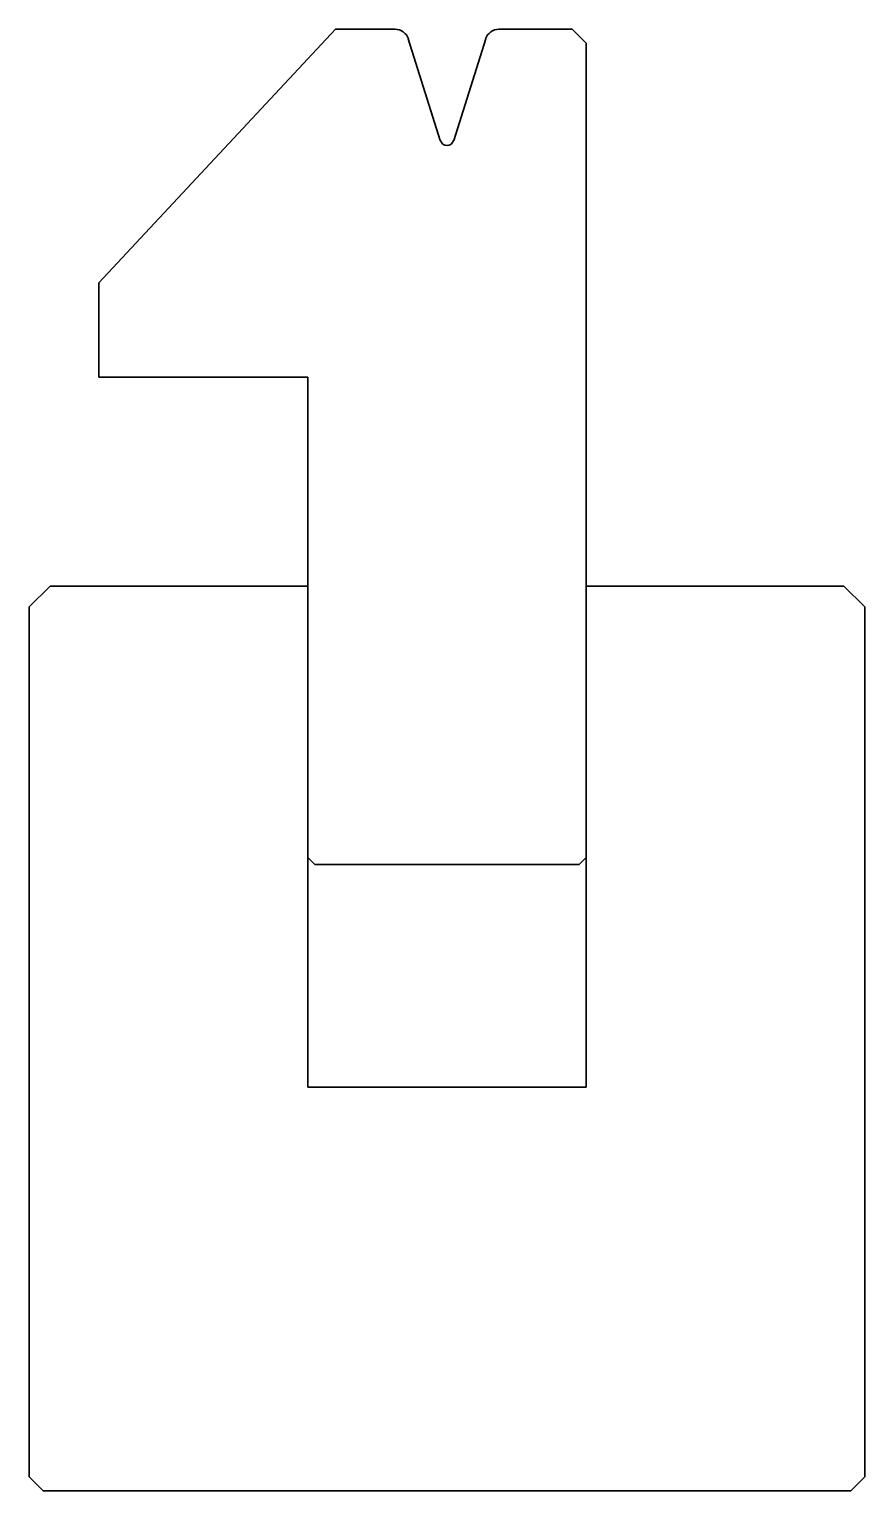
# Model space of a CAD drawing. Header units: millimetres. Extents: x -30 to 30, y 0 to 105.
import ezdxf

# ---------------------------------------------------------------- set-up
doc = ezdxf.new("R2010")
doc.units = ezdxf.units.MM
doc.header["$LTSCALE"] = 5
doc.layers.add('2', color=7, linetype='Continuous', lineweight=18)

msp = doc.modelspace()

# ---------------------------------------------------------------- linework, layer by layer
at = {"layer": '2', "color": 7, "linetype": 'Continuous', "lineweight": 35}
for p, q in [((-25, 86.77), (-8, 105)), ((-8, 105), (-3.73, 105)), ((-2.78, 104.3), (-0.48, 97)), ((0.48, 97), (2.78, 104.3)), ((3.73, 105), (9, 105)), ((9, 105), (10, 104)), ((10, 29), (10, 104)), ((-25, 80), (-25, 86.77)), ((-10, 80), (-25, 80)), ((-10, 29), (-10, 80)), ((-30, 63.5), (-28.5, 65)), ((-28.5, 65), (-10, 65)), ((10, 65), (28.5, 65)), ((28.5, 65), (30, 63.5)), ((-30, 1), (-30, 63.5)), ((30, 63.5), (30, 1)), ((-9.5, 45), (-10, 45.5)), ((10, 45.5), (9.5, 45)), ((9.5, 45), (-9.5, 45)), ((-10, 29), (10, 29)), ((-30, 1), (-29, 0)), ((29, 0), (-29, 0)), ((30, 1), (29, 0))]:
    msp.add_line(p, q, dxfattribs=at)
for centre, radius, start, end in [((-3.73, 104), 1, 17.5, 90), ((3.73, 104), 1, 90, 162.5), ((0, 97.15), 0.5, 197.5, 342.5)]:
    msp.add_arc(centre, radius, start, end, dxfattribs=at)

doc.saveas('drawing.dxf')
